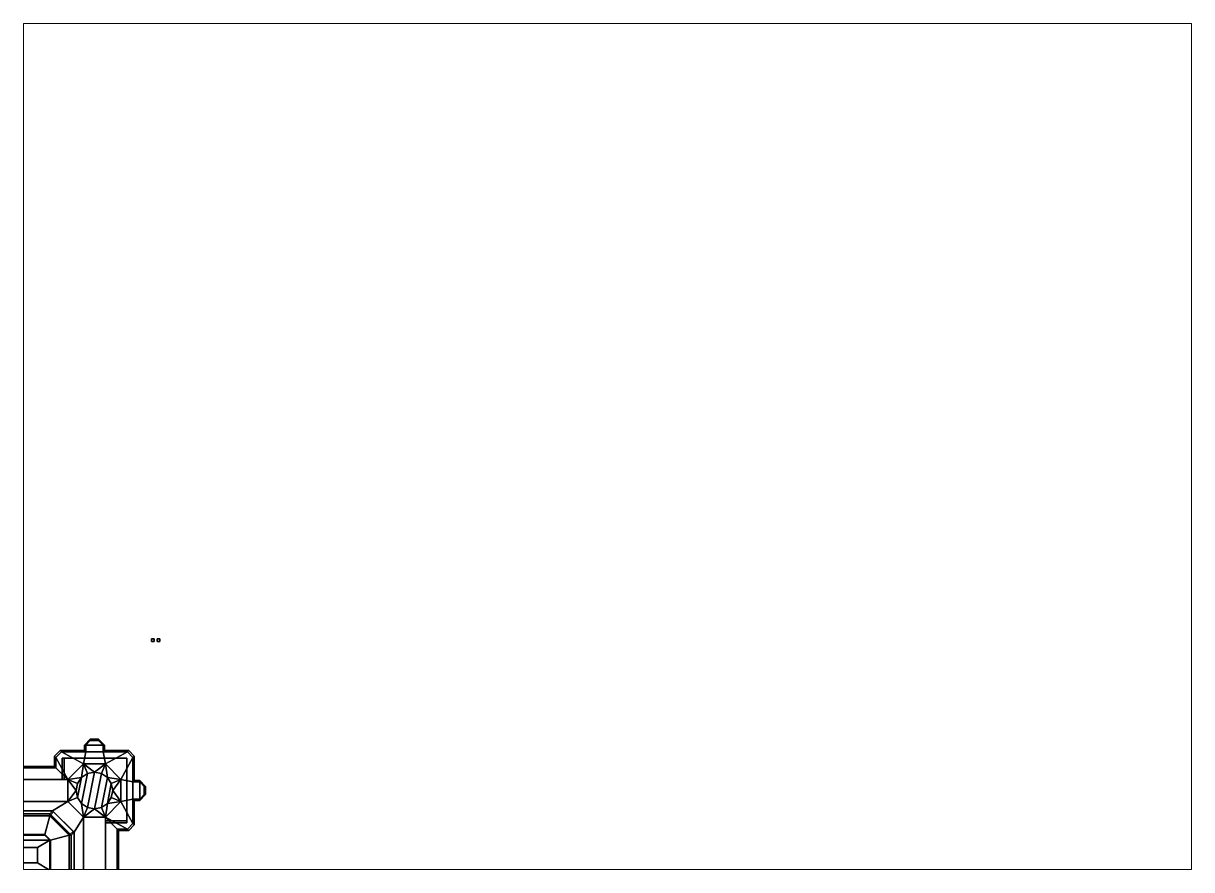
# Paper-space layout 'Layout1' of a CAD drawing. Header units: millimetres. Extents: x 28 to 251, y 20 to 181.
# The model-space entities are those that its viewports show. They can reach past a viewport. Long polylines and large blocks are cut down to what shows.
import ezdxf

# ---------------------------------------------------------------- set-up
doc = ezdxf.new("R2010")
doc.units = ezdxf.units.MM
doc.layers.add('roof', color=1, linetype='Continuous')

msp = doc.modelspace()

# ---------------------------------------------------------------- linework, layer by layer
for points in [[(45.25, 78.63, 1), (45.25, 78.63), (44.25, 78.63), (44.25, 78.63, 1)], [(45.25, 78.63), (45.25, 77.63), (44.25, 77.63), (44.25, 78.63)], [(44.25, 78.63), (44.25, 77.63), (44.25, 77.63, 1), (44.25, 78.63, 1)], [(44.25, 78.63, 1), (44.25, 77.63, 1), (45.25, 77.63, 1), (45.25, 78.63, 1)], [(44.25, 77.63, 1), (44.25, 77.63), (45.25, 77.63), (45.25, 77.63, 1)], [(45.25, 77.63, 1), (45.25, 77.63), (45.25, 78.63), (45.25, 78.63, 1)], [(47.25, 78.63), (47.25, 77.63), (46.25, 77.63), (46.25, 78.63)], [(46.25, 78.63), (46.25, 77.63), (47.25, 77.63), (47.25, 78.63)], [(22, 42.12, 31.5), (19.88, 40, 31.5), (19.88, 40, 33), (22, 42.12, 33)], [(19.88, 40, 31.5), (19.88, 38, 31.5), (19.88, 38, 33), (19.88, 40, 33)], [(20.38, 40, 33), (20.38, 40, 32), (22, 41.62, 32), (22, 41.62, 33)], [(20.38, 37.5, 33), (20.38, 37.5, 32), (20.38, 40, 32), (20.38, 40, 33)], [(25, 42.12, 31.5), (22, 42.12, 31.5), (22, 42.12, 33), (25, 42.12, 33)], [(22, 41.62, 33), (22, 41.62, 32), (25, 41.62, 32), (25, 41.62, 33)], [(27.12, 40, 31.5), (25, 42.12, 31.5), (25, 42.12, 33), (27.12, 40, 33)], [(25, 41.62, 33), (25, 41.62, 32), (26.62, 40, 32), (26.62, 40, 33)], [(26.62, 40, 33), (26.62, 40, 32), (26.62, 37.5, 32), (26.62, 37.5, 33)], [(27.12, 38, 31.5), (27.12, 40, 31.5), (27.12, 40, 33), (27.12, 38, 33)], [(11, 38, 31.5), (9, 36, 31.5), (9, 36, 33), (11, 38, 33)], [(9, 36, 31.5), (9, 32.25, 31.5), (9, 32.25, 33), (9, 36, 33)], [(9.5, 35.5, 33), (9.5, 35.5, 32), (11.5, 37.5, 32), (11.5, 37.5, 33)], [(9.5, 31.75, 33), (9.5, 31.75, 32), (9.5, 35.5, 32), (9.5, 35.5, 33)], [(19.88, 38, 31.5), (11, 38, 31.5), (11, 38, 33), (19.88, 38, 33)], [(11.5, 37.5, 33), (11.5, 37.5, 32), (20.38, 37.5, 32), (20.38, 37.5, 33)], [(11.75, 35.25, 6.7), (11.75, 35.25), (11.75, 27.5), (11.75, 27.5, 6.7)], [(35.25, 35.25), (11.75, 35.25), (11.75, 35.25, 6.7), (12.5, 35.25, 6.7)], [(12.5, 35.25, 6.7), (11.75, 35.25, 6.7), (11.75, 27.5, 6.7), (12.5, 27.5, 6.7)], [(35.25, 35.25, 31.5), (35.25, 35.25), (12.5, 35.25, 6.7), (12.5, 35.25, 31.5)], [(12.5, 35.25, 6.7), (12.5, 27.5, 6.7), (12.5, 27.5, 31.5), (12.5, 35.25, 31.5)], [(26.62, 37.5, 33), (26.62, 37.5, 32), (35.5, 37.5, 32), (35.5, 37.5, 33)], [(36, 38, 31.5), (27.12, 38, 31.5), (27.12, 38, 33), (36, 38, 33)], [(35.25, 12.5, 31.5), (35.25, 12.5, 6.7), (35.25, 35.25), (35.25, 35.25, 31.5)], [(35.25, 11.75, 6.7), (35.25, 11.75), (35.25, 35.25), (35.25, 12.5, 6.7)], [(37.5, 35.5, 33), (35.5, 37.5, 33), (35.5, 37.5, 32), (37.5, 35.5, 32)], [(38, 36, 31.5), (36, 38, 31.5), (36, 38, 33), (38, 36, 33)], [(37.5, 35.5, 33), (37.5, 35.5, 32), (37.5, 26.62, 32), (37.5, 26.62, 33)], [(38, 27.12, 31.5), (38, 36, 31.5), (38, 36, 33), (38, 27.12, 33)], [(-9.5, 31.75, 33), (-9.5, 31.75, 32), (9.5, 31.75, 32), (9.5, 31.75, 33)], [(9, 32.25, 31.5), (-9, 32.25, 31.5), (-9, 32.25, 33), (9, 32.25, 33)], [(19.5, 33.15, 32), (13.85, 27.5, 32), (13.85, 27.5, 39), (19.5, 33.15, 39)], [(27.5, 33.15, 32), (19.5, 33.15, 32), (19.5, 33.15, 39), (27.5, 33.15, 39)], [(20.96, 29.64, 38), (23.5, 30.15, 38), (23.5, 30.15, 39), (20.96, 29.64, 39)], [(23.5, 30.15, 38), (26.04, 29.64, 38), (26.04, 29.64, 39), (23.5, 30.15, 39)], [(33.15, 27.5, 32), (27.5, 33.15, 32), (27.5, 33.15, 39), (33.15, 27.5, 39)], [(13.85, 27.5, 38), (13.85, 27.5, 32), (-13.85, 27.5, 32), (-13.85, 27.5, 38)], [(12.5, 27.5, 31.5), (11.75, 27.5, 6.7), (-11.75, 27.5, 6.7), (-12.5, 27.5, 31.5)], [(11.75, 27.5, 6.7), (11.75, 27.5), (-11.75, 27.5), (-11.75, 27.5, 6.7)], [(12.5, 27.5, 6.7), (11.75, 27.5, 6.7), (12.5, 27.5, 31.5)], [(13.85, 27.5, 38), (13.85, 19.5, 38), (13.85, 19.5, 39), (13.85, 27.5, 39)], [(16.85, 23.5, 38), (17.36, 26.04, 38), (17.36, 26.04, 39), (16.85, 23.5, 39)], [(17.36, 26.04, 38), (18.8, 28.2, 38), (18.8, 28.2, 39), (17.36, 26.04, 39)], [(18.8, 28.2, 38), (20.96, 29.64, 38), (20.96, 29.64, 39), (18.8, 28.2, 39)], [(26.04, 29.64, 38), (28.2, 28.2, 38), (28.2, 28.2, 39), (26.04, 29.64, 39)], [(28.2, 28.2, 38), (29.64, 26.04, 38), (29.64, 26.04, 39), (28.2, 28.2, 39)], [(29.64, 26.04, 38), (30.15, 23.5, 38), (30.15, 23.5, 39), (29.64, 26.04, 39)], [(33.15, 19.5, 32), (33.15, 27.5, 32), (33.15, 27.5, 39), (33.15, 19.5, 39)], [(37.5, 26.62, 33), (37.5, 26.62, 32), (40, 26.62, 32), (40, 26.62, 33)], [(40, 27.12, 31.5), (38, 27.12, 31.5), (38, 27.12, 33), (40, 27.12, 33)], [(42.12, 25, 31.5), (40, 27.12, 31.5), (40, 27.12, 33), (42.12, 25, 33)], [(40, 26.62, 33), (40, 26.62, 32), (41.62, 25, 32), (41.62, 25, 33)], [(17.36, 20.96, 38), (16.85, 23.5, 38), (16.85, 23.5, 39), (17.36, 20.96, 39)], [(30.15, 23.5, 38), (29.64, 20.96, 38), (29.64, 20.96, 39), (30.15, 23.5, 39)], [(41.62, 22, 33), (41.62, 22, 32), (40, 20.38, 32), (40, 20.38, 33)], [(40, 19.88, 31.5), (42.12, 22, 31.5), (42.12, 22, 33), (40, 19.88, 33)], [(41.62, 25, 33), (41.62, 25, 32), (41.62, 22, 32), (41.62, 22, 33)], [(42.12, 22, 31.5), (42.12, 25, 31.5), (42.12, 25, 33), (42.12, 22, 33)], [(13.85, 19.5, 38), (17.36, 20.96, 38), (17.36, 20.96, 39), (13.85, 19.5, 39)], [(20.96, 17.36, 38), (19.5, 13.85, 38), (19.5, 13.85, 39), (20.96, 17.36, 39)], [(23.5, 16.85, 38), (20.96, 17.36, 38), (20.96, 17.36, 39), (23.5, 16.85, 39)], [(26.04, 17.36, 38), (23.5, 16.85, 38), (23.5, 16.85, 39), (26.04, 17.36, 39)], [(28.2, 18.8, 38), (26.04, 17.36, 38), (26.04, 17.36, 39), (28.2, 18.8, 39)], [(27.5, 13.85, 32), (33.15, 19.5, 32), (33.15, 19.5, 39), (27.5, 13.85, 39)], [(29.64, 20.96, 38), (28.2, 18.8, 38), (28.2, 18.8, 39), (29.64, 20.96, 39)], [(37.5, 20.38, 33), (37.5, 20.38, 32), (37.5, 11.5, 32), (37.5, 11.5, 33)], [(40, 20.38, 33), (40, 20.38, 32), (37.5, 20.38, 32), (37.5, 20.38, 33)], [(38, 19.88, 31.5), (40, 19.88, 31.5), (40, 19.88, 33), (38, 19.88, 33)], [(38, 11, 31.5), (38, 19.88, 31.5), (38, 19.88, 33), (38, 11, 33)], [(8.31, 16.09, 38), (7.25, 15.03, 38), (7.6, 14.67, 39), (8.66, 15.73, 39)], [(7.25, 15.03, 38), (7.25, 14.32, 38), (7.6, 14.32, 39), (7.6, 14.67, 39)], [(7.6, 14.32, 39), (7.25, 14.32, 38), (14.32, 7.25, 38), (14.32, 7.6, 39)], [(15.73, 8.66, 39), (16.09, 8.31, 38), (8.31, 16.09, 38), (8.66, 15.73, 39)], [(19.5, 13.85, 38), (27.5, 13.85, 38), (27.5, 13.85, 39), (19.5, 13.85, 39)], [(27.5, -13.85, 38), (27.5, -13.85, 32), (27.5, 13.85, 32), (27.5, 13.85, 38)], [(14.67, 7.6, 39), (15.03, 7.25, 38), (16.09, 8.31, 38), (15.73, 8.66, 39)], [(27.5, -12.5, 31.5), (27.5, -11.75, 6.7), (27.5, 11.75, 6.7), (27.5, 12.5, 31.5)], [(27.5, 12.5, 31.5), (27.5, 12.5, 6.7), (35.25, 12.5, 6.7), (35.25, 12.5, 31.5)], [(27.5, 12.5, 6.7), (27.5, 11.75, 6.7), (35.25, 11.75, 6.7), (35.25, 12.5, 6.7)], [(27.5, 12.5, 31.5), (27.5, 12.5, 31.5), (27.5, 11.75, 6.7), (27.5, 12.5, 6.7)], [(27.5, -11.75, 6.7), (27.5, -11.75), (27.5, 11.75), (27.5, 11.75, 6.7)], [(27.5, 11.75, 6.7), (27.5, 11.75), (35.25, 11.75), (35.25, 11.75, 6.7)], [(31.75, 9.5, 33), (35.5, 9.5, 33), (35.5, 9.5, 32), (31.75, 9.5, 32)], [(31.75, 9.5, 33), (31.75, 9.5, 32), (31.75, -9.5, 32), (31.75, -9.5, 33)], [(32.25, 9, 31.5), (36, 9, 31.5), (36, 9, 33), (32.25, 9, 33)], [(32.25, -9, 31.5), (32.25, 9, 31.5), (32.25, 9, 33), (32.25, -9, 33)], [(37.5, 11.5, 33), (37.5, 11.5, 32), (35.5, 9.5, 32), (35.5, 9.5, 33)], [(36, 9, 31.5), (38, 11, 31.5), (38, 11, 33), (36, 9, 33)], [(5.5, 7.25, 39), (5.5, 7.5, 38), (-5.5, 7.5, 38), (-5.5, 7.25, 39)], [(7.25, 5.5, 39), (7.5, 5.5, 38), (5.5, 7.5, 38), (5.5, 7.25, 39)], [(7.25, -5.5, 39), (7.5, -5.5, 38), (7.5, 5.5, 38), (7.25, 5.5, 39)], [(14.32, 7.6, 39), (14.32, 7.25, 38), (15.03, 7.25, 38), (14.67, 7.6, 39)], [(-2.75, -2.75, 38), (-2.75, 2.75, 38), (-2.75, 2.75, 39), (-2.75, -2.75, 39)], [(-2.75, 2.75, 38), (2.75, 2.75, 38), (2.75, 2.75, 39), (-2.75, 2.75, 39)], [(2.75, 2.75, 38), (2.75, -2.75, 38), (2.75, -2.75, 39), (2.75, 2.75, 39)], [(2.75, -2.75, 38), (-2.75, -2.75, 38), (-2.75, -2.75, 39), (2.75, -2.75, 39)], [(-5.5, -7.25, 39), (-5.5, -7.5, 38), (5.5, -7.5, 38), (5.5, -7.25, 39)], [(5.5, -7.25, 39), (5.5, -7.5, 38), (7.5, -5.5, 38), (7.25, -5.5, 39)], [(14.32, -7.6, 39), (14.32, -7.25, 38), (7.25, -14.32, 38), (7.6, -14.32, 39)], [(15.03, -7.25, 38), (14.32, -7.25, 38), (14.32, -7.6, 39), (14.67, -7.6, 39)], [(16.09, -8.31, 38), (15.03, -7.25, 38), (14.67, -7.6, 39), (15.73, -8.66, 39)]]:
    msp.add_3dface(points)
at = {"layer": 'roof'}
for points in [[(22, 42.12, 33), (19.88, 40, 33), (20.38, 40, 33), (22, 41.62, 33)], [(19.88, 40, 33), (19.88, 38, 33), (20.38, 37.5, 33), (20.38, 40, 33)], [(22, 41.62, 32), (20.38, 40, 32), (26.62, 40, 32), (25, 41.62, 32)], [(20.38, 40, 32), (20.38, 37.5, 32), (26.62, 37.5, 32), (26.62, 40, 32)], [(25, 42.12, 33), (22, 42.12, 33), (22, 41.62, 33), (25, 41.62, 33)], [(27.12, 40, 33), (25, 42.12, 33), (25, 41.62, 33), (26.62, 40, 33)], [(27.12, 38, 33), (27.12, 40, 33), (26.62, 40, 33), (26.62, 37.5, 33)], [(11, 38, 33), (9, 36, 33), (9.5, 35.5, 33), (11.5, 37.5, 33)], [(9, 36, 33), (9, 32.25, 33), (9.5, 31.75, 33), (9.5, 35.5, 33)], [(11.5, 37.5, 32), (9.5, 35.5, 32), (13.85, 27.5, 32), (19.5, 33.15, 32)], [(19.88, 38, 33), (11, 38, 33), (11.5, 37.5, 33), (20.38, 37.5, 33)], [(11.5, 37.5, 32), (19.5, 33.15, 32), (19.5, 33.15, 32), (20.38, 37.5, 32)], [(20.38, 37.5, 32), (19.5, 33.15, 32), (27.5, 33.15, 32), (26.62, 37.5, 32)], [(36, 38, 33), (27.12, 38, 33), (26.62, 37.5, 33), (35.5, 37.5, 33)], [(26.62, 37.5, 32), (27.5, 33.15, 32), (27.5, 33.15, 32), (35.5, 37.5, 32)], [(35.5, 37.5, 32), (27.5, 33.15, 32), (33.15, 27.5, 32), (37.5, 35.5, 32)], [(37.5, 35.5, 32), (33.15, 27.5, 32), (33.15, 27.5, 32), (37.5, 26.62, 32)], [(38, 36, 33), (36, 38, 33), (35.5, 37.5, 33), (37.5, 35.5, 33)], [(38, 27.12, 33), (38, 36, 33), (37.5, 35.5, 33), (37.5, 26.62, 33)], [(9.5, 31.75, 32), (-9.5, 31.75, 32), (-13.85, 27.5, 32), (13.85, 27.5, 32)], [(9, 32.25, 33), (-9, 32.25, 33), (-9.5, 31.75, 33), (9.5, 31.75, 33)], [(19.5, 33.15, 39), (13.85, 27.5, 39), (18.8, 28.2, 39)], [(19.5, 33.15, 39), (18.8, 28.2, 39), (20.96, 29.64, 39)], [(20.96, 29.64, 38), (18.8, 18.8, 38), (20.96, 17.36, 38), (23.5, 30.15, 38)], [(19.5, 33.15, 39), (23.5, 30.15, 39), (27.5, 33.15, 39)], [(19.5, 33.15, 39), (20.96, 29.64, 39), (23.5, 30.15, 39)], [(23.5, 30.15, 38), (20.96, 17.36, 38), (23.5, 16.85, 38), (26.04, 29.64, 38)], [(23.5, 30.15, 39), (26.04, 29.64, 39), (27.5, 33.15, 39)], [(26.04, 29.64, 39), (28.2, 28.2, 39), (27.5, 33.15, 39)], [(27.5, 33.15, 39), (28.2, 28.2, 39), (33.15, 27.5, 39)], [(-13.85, 19.5, 38), (13.85, 19.5, 38), (13.85, 27.5, 38), (-13.85, 27.5, 38)], [(13.85, 27.5, 39), (17.36, 26.04, 39), (18.8, 28.2, 39)], [(13.85, 27.5, 39), (13.85, 19.5, 39), (16.85, 23.5, 39)], [(13.85, 27.5, 39), (16.85, 23.5, 39), (17.36, 26.04, 39)], [(17.36, 26.04, 38), (16.85, 23.5, 38), (17.36, 20.96, 38), (18.8, 28.2, 38)], [(18.8, 28.2, 38), (17.36, 20.96, 38), (18.8, 18.8, 38), (20.96, 29.64, 38)], [(26.04, 29.64, 38), (23.5, 16.85, 38), (26.04, 17.36, 38), (28.2, 28.2, 38)], [(28.2, 28.2, 38), (26.04, 17.36, 38), (28.2, 18.8, 38), (29.64, 26.04, 38)], [(28.2, 28.2, 39), (29.64, 26.04, 39), (33.15, 27.5, 39)], [(29.64, 26.04, 38), (28.2, 18.8, 38), (29.64, 20.96, 38), (30.15, 23.5, 38)], [(29.64, 26.04, 39), (30.15, 23.5, 39), (33.15, 27.5, 39)], [(33.15, 27.5, 39), (30.15, 23.5, 39), (33.15, 19.5, 39)], [(37.5, 26.62, 32), (33.15, 27.5, 32), (33.15, 19.5, 32), (37.5, 20.38, 32)], [(40, 27.12, 33), (38, 27.12, 33), (37.5, 26.62, 33), (40, 26.62, 33)], [(40, 26.62, 32), (37.5, 26.62, 32), (37.5, 20.38, 32), (40, 20.38, 32)], [(42.12, 25, 33), (40, 27.12, 33), (40, 26.62, 33), (41.62, 25, 33)], [(41.62, 25, 32), (40, 26.62, 32), (40, 20.38, 32), (41.62, 22, 32)], [(16.85, 23.5, 39), (13.85, 19.5, 39), (17.36, 20.96, 39)], [(30.15, 23.5, 39), (29.64, 20.96, 39), (33.15, 19.5, 39)], [(40, 19.88, 33), (42.12, 22, 33), (41.62, 22, 33), (40, 20.38, 33)], [(42.12, 22, 33), (42.12, 25, 33), (41.62, 25, 33), (41.62, 22, 33)], [(-8.31, 16.09, 38), (8.31, 16.09, 38), (13.85, 19.5, 38), (-13.85, 19.5, 38)], [(16.09, 8.31, 38), (19.5, 13.85, 38), (13.85, 19.5, 38), (8.31, 16.09, 38)], [(19.5, 13.85, 38), (18.8, 18.8, 38), (17.36, 20.96, 38), (13.85, 19.5, 38)], [(19.5, 13.85, 38), (20.96, 17.36, 38), (18.8, 18.8, 38), (19.5, 13.85, 38)], [(23.5, 16.85, 39), (20.96, 17.36, 39), (19.5, 13.85, 39)], [(26.04, 17.36, 39), (23.5, 16.85, 39), (27.5, 13.85, 39)], [(28.2, 18.8, 39), (26.04, 17.36, 39), (27.5, 13.85, 39)], [(33.15, 19.5, 39), (28.2, 18.8, 39), (27.5, 13.85, 39)], [(37.5, 11.5, 32), (33.15, 19.5, 32), (27.5, 13.85, 32), (35.5, 9.5, 32)], [(29.64, 20.96, 39), (28.2, 18.8, 39), (33.15, 19.5, 39)], [(37.5, 20.38, 32), (33.15, 19.5, 32), (33.15, 19.5, 32), (37.5, 11.5, 32)], [(38, 11, 33), (38, 19.88, 33), (37.5, 20.38, 33), (37.5, 11.5, 33)], [(38, 19.88, 33), (40, 19.88, 33), (40, 20.38, 33), (37.5, 20.38, 33)], [(-7.25, 15.03, 38), (7.25, 15.03, 38), (8.31, 16.09, 38), (-8.31, 16.09, 38)], [(-7.25, 14.32, 38), (7.25, 14.32, 38), (7.25, 15.03, 38), (-7.25, 15.03, 38)], [(5.5, 7.5, 38), (7.25, 14.32, 38), (-7.25, 14.32, 38), (-5.5, 7.5, 38)], [(7.5, 5.5, 38), (14.32, 7.25, 38), (7.25, 14.32, 38), (5.5, 7.5, 38)], [(8.66, 15.73, 39), (7.6, 14.67, 39), (14.67, 7.6, 39), (15.73, 8.66, 39)], [(7.6, 14.67, 39), (7.6, 14.32, 39), (14.32, 7.6, 39), (14.67, 7.6, 39)], [(16.09, 8.31, 38), (16.09, -8.31, 38), (19.5, -13.85, 38), (19.5, 13.85, 38)], [(27.5, 13.85, 39), (23.5, 16.85, 39), (19.5, 13.85, 39)], [(19.5, -13.85, 38), (27.5, -13.85, 38), (27.5, 13.85, 38), (19.5, 13.85, 38)], [(35.5, 9.5, 32), (27.5, 13.85, 32), (27.5, 13.85, 32), (31.75, 9.5, 32)], [(31.75, -9.5, 32), (31.75, 9.5, 32), (27.5, 13.85, 32), (27.5, -13.85, 32)], [(32.25, 9, 33), (36, 9, 33), (35.5, 9.5, 33), (31.75, 9.5, 33)], [(32.25, -9, 33), (32.25, 9, 33), (31.75, 9.5, 33), (31.75, -9.5, 33)], [(36, 9, 33), (38, 11, 33), (37.5, 11.5, 33), (35.5, 9.5, 33)], [(-5.5, 7.25, 39), (-7.25, 5.5, 39), (7.25, 5.5, 39), (5.5, 7.25, 39)], [(-7.25, 5.5, 39), (-2.75, 2.75, 39), (2.75, 2.75, 39), (7.25, 5.5, 39)], [(-7.25, 5.5, 39), (-7.25, -5.5, 39), (-2.75, -2.75, 39), (-2.75, 2.75, 39)], [(2.75, 2.75, 39), (2.75, -2.75, 39), (7.25, -5.5, 39), (7.25, 5.5, 39)], [(7.5, -5.5, 38), (14.32, -7.25, 38), (14.32, 7.25, 38), (7.5, 5.5, 38)], [(14.32, 7.25, 38), (14.32, -7.25, 38), (15.03, -7.25, 38), (15.03, 7.25, 38)], [(15.03, 7.25, 38), (15.03, -7.25, 38), (16.09, -8.31, 38), (16.09, 8.31, 38)], [(2.75, -2.75, 38), (2.75, 2.75, 38), (-2.75, 2.75, 38), (-2.75, -2.75, 38)], [(-2.75, -2.75, 39), (-7.25, -5.5, 39), (7.25, -5.5, 39), (2.75, -2.75, 39)], [(-7.25, -5.5, 39), (-5.5, -7.25, 39), (5.5, -7.25, 39), (7.25, -5.5, 39)], [(5.5, -7.5, 38), (7.25, -14.32, 38), (14.32, -7.25, 38), (7.5, -5.5, 38)]]:
    msp.add_3dface(points, dxfattribs=at)

psp = doc.layouts.get("Layout1")

# ---------------------------------------------------------------- viewports
at = {"layer": '0'}
psp.add_viewport(center=(139.22, 100.81), size=(222.76, 161.29), view_center_point=(210, 148.5), view_height=307.4901, dxfattribs=at)

doc.saveas('drawing.dxf')
